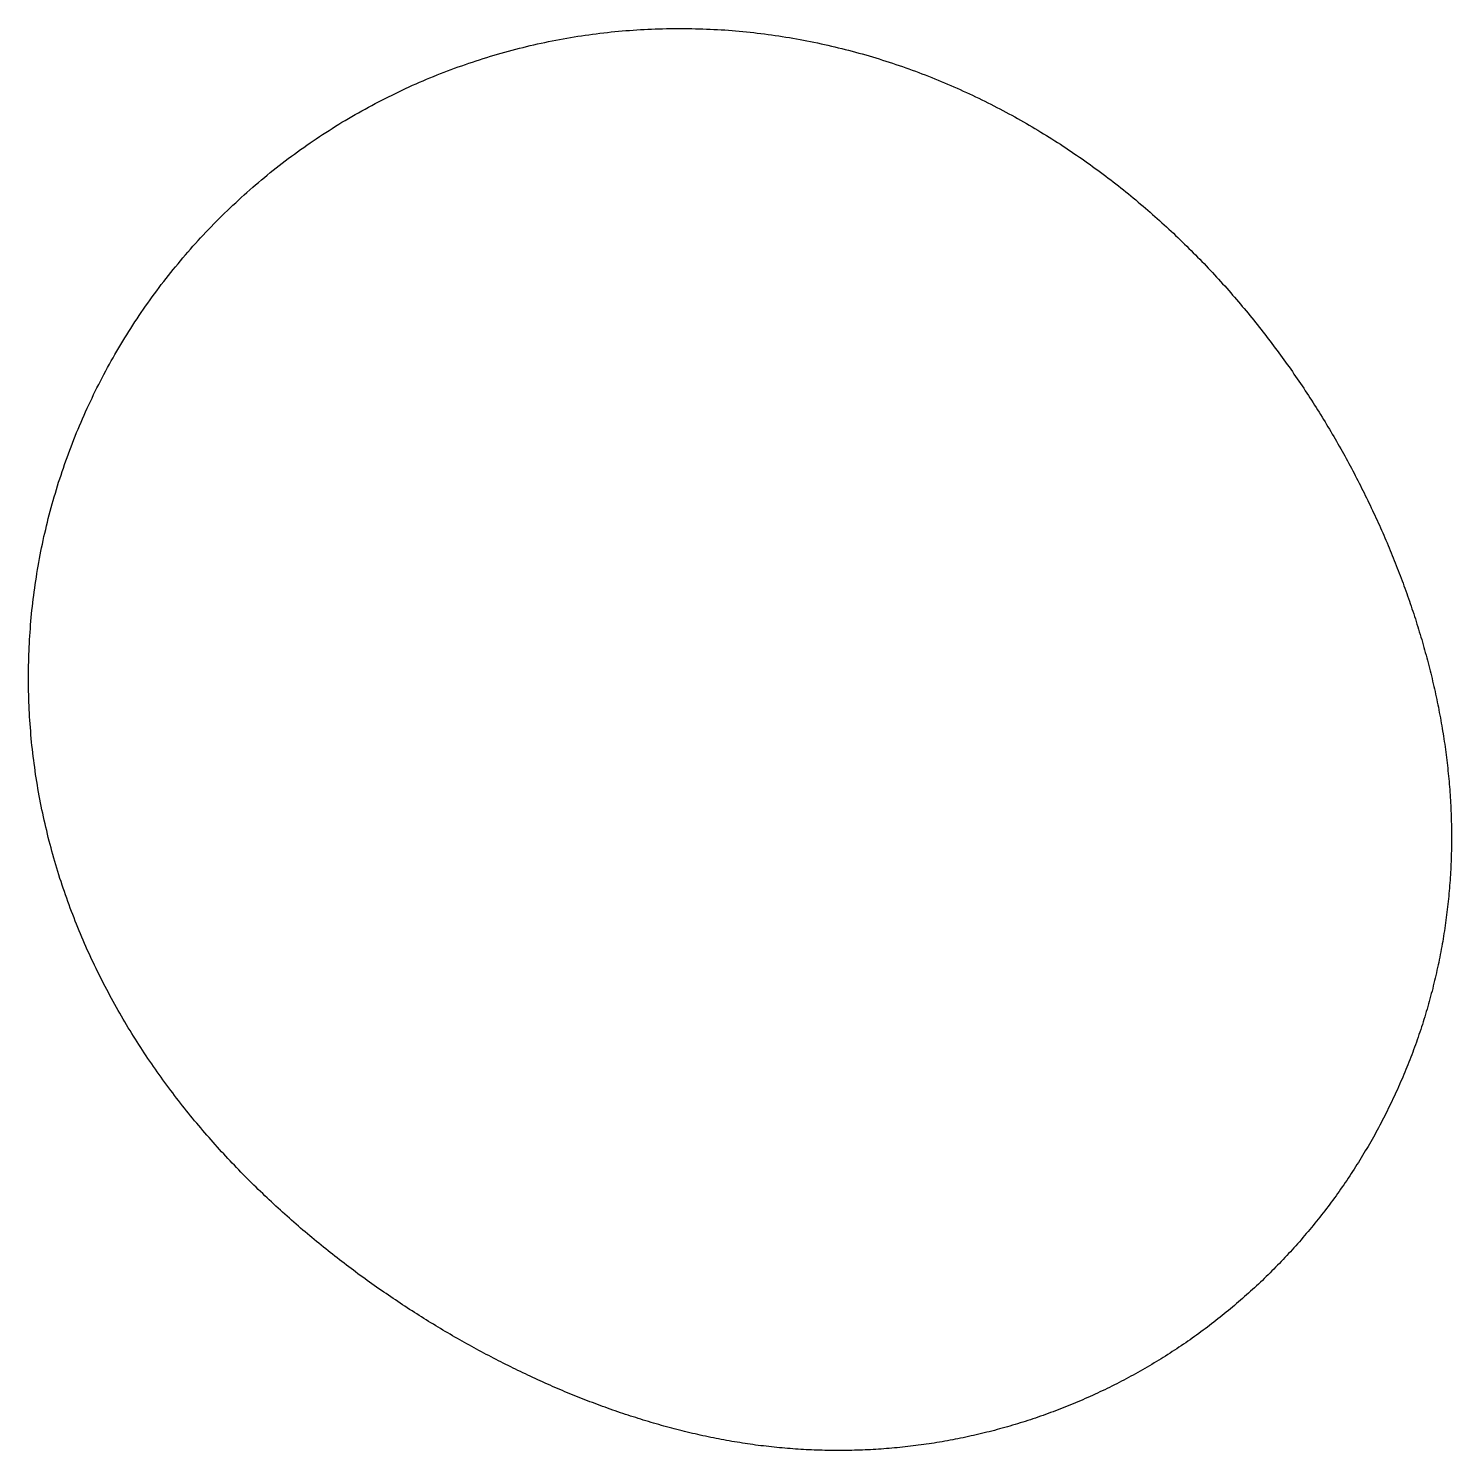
# Model space of a CAD drawing. Header units: metres. Extents: x -93 to 71, y -71 to 93.
import ezdxf

# ---------------------------------------------------------------- set-up
doc = ezdxf.new("R2010")
doc.units = ezdxf.units.M

msp = doc.modelspace()

# ---------------------------------------------------------------- linework, layer by layer
msp.add_lwpolyline([(70.6, 0), (70.6, -0.31), (70.6, -0.62), (70.59, -0.92), (70.59, -1.23), (70.58, -1.54), (70.57, -1.85), (70.57, -2.16), (70.55, -2.46), (70.54, -2.77), (70.53, -3.08), (70.52, -3.39), (70.5, -3.69), (70.48, -4), (70.47, -4.31), (70.45, -4.62), (70.43, -4.92), (70.4, -5.23), (70.38, -5.54), (70.36, -5.85), (70.33, -6.15), (70.3, -6.46), (70.27, -6.77), (70.24, -7.07), (70.21, -7.38), (70.18, -7.69), (70.14, -7.99), (70.11, -8.3), (70.07, -8.6), (70.03, -8.91), (69.99, -9.21), (69.95, -9.52), (69.91, -9.83), (69.87, -10.13), (69.82, -10.44), (69.78, -10.74), (69.73, -11.04), (69.68, -11.35), (69.63, -11.65), (69.58, -11.96), (69.53, -12.26), (69.47, -12.56), (69.42, -12.87), (69.36, -13.17), (69.3, -13.47), (69.24, -13.77), (69.18, -14.07), (69.12, -14.38), (69.06, -14.68), (68.99, -14.98), (68.92, -15.28), (68.86, -15.58), (68.79, -15.88), (68.72, -16.18), (68.65, -16.48), (68.57, -16.78), (68.5, -17.08), (68.43, -17.38), (68.35, -17.68), (68.27, -17.97), (68.19, -18.27), (68.11, -18.57), (68.03, -18.87), (67.95, -19.16), (67.86, -19.46), (67.78, -19.76), (67.69, -20.05), (67.6, -20.35), (67.51, -20.64), (67.42, -20.94), (67.33, -21.23), (67.24, -21.52), (67.14, -21.82), (67.05, -22.11), (66.95, -22.4), (66.85, -22.69), (66.75, -22.98), (66.65, -23.28), (66.55, -23.57), (66.45, -23.86), (66.34, -24.15), (66.23, -24.44), (66.13, -24.72), (66.02, -25.01), (65.91, -25.3), (65.8, -25.59), (65.69, -25.87), (65.57, -26.16), (65.46, -26.45), (65.34, -26.73), (65.22, -27.02), (65.11, -27.3), (64.99, -27.58), (64.86, -27.87), (64.74, -28.15), (64.62, -28.43), (64.49, -28.71), (64.37, -29), (64.24, -29.28), (64.11, -29.56), (63.98, -29.84), (63.85, -30.11), (63.72, -30.39), (63.59, -30.67), (63.45, -30.95), (63.32, -31.22), (63.18, -31.5), (63.04, -31.78), (62.9, -32.05), (62.76, -32.32), (62.62, -32.6), (62.48, -32.87), (62.33, -33.14), (62.19, -33.42), (62.04, -33.69), (61.9, -33.96), (61.75, -34.23), (61.6, -34.5), (61.45, -34.76), (61.29, -35.03), (61.14, -35.3), (60.99, -35.57), (60.83, -35.83), (60.67, -36.1), (60.51, -36.36), (60.36, -36.62), (60.19, -36.89), (60.03, -37.15), (59.87, -37.41), (59.71, -37.67), (59.54, -37.93), (59.38, -38.19), (59.21, -38.45), (59.04, -38.71), (58.87, -38.97), (58.7, -39.22), (58.53, -39.48), (58.36, -39.73), (58.18, -39.99), (58.01, -40.24), (57.83, -40.49), (57.65, -40.75), (57.47, -41), (57.3, -41.25), (57.11, -41.5), (56.93, -41.75), (56.75, -41.99), (56.57, -42.24), (56.38, -42.49), (56.2, -42.73), (56.01, -42.98), (55.82, -43.22), (55.63, -43.46), (55.44, -43.71), (55.25, -43.95), (55.06, -44.19), (54.86, -44.43), (54.67, -44.67), (54.48, -44.91), (54.28, -45.14), (54.08, -45.38), (53.88, -45.62), (53.68, -45.85), (53.48, -46.08), (53.28, -46.32), (53.08, -46.55), (52.87, -46.78), (52.67, -47.01), (52.46, -47.24), (52.26, -47.47), (52.05, -47.7), (51.84, -47.92), (51.63, -48.15), (51.42, -48.37), (51.21, -48.6), (51, -48.82), (50.78, -49.04), (50.57, -49.26), (50.35, -49.48), (50.14, -49.7), (49.92, -49.92), (49.7, -50.14), (49.48, -50.35), (49.26, -50.57), (49.04, -50.78), (48.82, -51), (48.6, -51.21), (48.37, -51.42), (48.15, -51.63), (47.92, -51.84), (47.7, -52.05), (47.47, -52.26), (47.24, -52.46), (47.01, -52.67), (46.78, -52.87), (46.55, -53.08), (46.32, -53.28), (46.08, -53.48), (45.85, -53.68), (45.62, -53.88), (45.38, -54.08), (45.14, -54.28), (44.91, -54.48), (44.67, -54.67), (44.43, -54.86), (44.19, -55.06), (43.95, -55.25), (43.71, -55.44), (43.46, -55.63), (43.22, -55.82), (42.98, -56.01), (42.73, -56.2), (42.49, -56.38), (42.24, -56.57), (41.99, -56.75), (41.75, -56.93), (41.5, -57.11), (41.25, -57.3), (41, -57.47), (40.75, -57.65), (40.49, -57.83), (40.24, -58.01), (39.99, -58.18), (39.73, -58.36), (39.48, -58.53), (39.22, -58.7), (38.97, -58.87), (38.71, -59.04), (38.45, -59.21), (38.19, -59.38), (37.93, -59.54), (37.67, -59.71), (37.41, -59.87), (37.15, -60.03), (36.89, -60.19), (36.62, -60.36), (36.36, -60.51), (36.1, -60.67), (35.83, -60.83), (35.57, -60.99), (35.3, -61.14), (35.03, -61.29), (34.76, -61.45), (34.5, -61.6), (34.23, -61.75), (33.96, -61.9), (33.69, -62.04), (33.42, -62.19), (33.14, -62.33), (32.87, -62.48), (32.6, -62.62), (32.32, -62.76), (32.05, -62.9), (31.78, -63.04), (31.5, -63.18), (31.22, -63.32), (30.95, -63.45), (30.67, -63.59), (30.39, -63.72), (30.11, -63.85), (29.84, -63.98), (29.56, -64.11), (29.28, -64.24), (29, -64.37), (28.71, -64.49), (28.43, -64.62), (28.15, -64.74), (27.87, -64.86), (27.58, -64.99), (27.3, -65.11), (27.02, -65.22), (26.73, -65.34), (26.45, -65.46), (26.16, -65.57), (25.87, -65.69), (25.59, -65.8), (25.3, -65.91), (25.01, -66.02), (24.72, -66.13), (24.44, -66.23), (24.15, -66.34), (23.86, -66.45), (23.57, -66.55), (23.28, -66.65), (22.98, -66.75), (22.69, -66.85), (22.4, -66.95), (22.11, -67.05), (21.82, -67.14), (21.52, -67.24), (21.23, -67.33), (20.94, -67.42), (20.64, -67.51), (20.35, -67.6), (20.05, -67.69), (19.76, -67.78), (19.46, -67.86), (19.16, -67.95), (18.87, -68.03), (18.57, -68.11), (18.27, -68.19), (17.97, -68.27), (17.68, -68.35), (17.38, -68.43), (17.08, -68.5), (16.78, -68.57), (16.48, -68.65), (16.18, -68.72), (15.88, -68.79), (15.58, -68.86), (15.28, -68.92), (14.98, -68.99), (14.68, -69.06), (14.38, -69.12), (14.07, -69.18), (13.77, -69.24), (13.47, -69.3), (13.17, -69.36), (12.87, -69.42), (12.56, -69.47), (12.26, -69.53), (11.96, -69.58), (11.65, -69.63), (11.35, -69.68), (11.04, -69.73), (10.74, -69.78), (10.44, -69.82), (10.13, -69.87), (9.83, -69.91), (9.52, -69.95), (9.21, -69.99), (8.91, -70.03), (8.6, -70.07), (8.3, -70.11), (7.99, -70.14), (7.69, -70.18), (7.38, -70.21), (7.07, -70.24), (6.77, -70.27), (6.46, -70.3), (6.15, -70.33), (5.85, -70.36), (5.54, -70.38), (5.23, -70.4), (4.92, -70.43), (4.62, -70.45), (4.31, -70.47), (4, -70.48), (3.69, -70.5), (3.39, -70.52), (3.08, -70.53), (2.77, -70.54), (2.46, -70.55), (2.16, -70.57), (1.85, -70.57), (1.54, -70.58), (1.23, -70.59), (0.92, -70.59), (0.62, -70.6), (0.31, -70.6), (0, -70.6), (-0.31, -70.6), (-0.62, -70.6), (-0.92, -70.59), (-1.23, -70.59), (-1.54, -70.58), (-1.85, -70.57), (-2.16, -70.57), (-2.46, -70.55), (-2.77, -70.54), (-3.08, -70.53), (-3.39, -70.52), (-3.69, -70.5), (-4, -70.48), (-4.31, -70.47), (-4.62, -70.45), (-4.92, -70.43), (-5.23, -70.4), (-5.54, -70.38), (-5.85, -70.36), (-6.15, -70.33), (-6.46, -70.3), (-6.77, -70.27), (-7.07, -70.24), (-7.38, -70.21), (-7.69, -70.18), (-7.99, -70.15), (-8.3, -70.11), (-8.6, -70.07), (-8.91, -70.04), (-9.22, -70), (-9.52, -69.96), (-9.83, -69.91), (-10.13, -69.87), (-10.44, -69.83), (-10.74, -69.78), (-11.04, -69.74), (-11.35, -69.69), (-11.65, -69.64), (-11.96, -69.59), (-12.26, -69.54), (-12.56, -69.48), (-12.87, -69.43), (-13.17, -69.37), (-13.47, -69.32), (-13.78, -69.26), (-14.08, -69.2), (-14.38, -69.14), (-14.68, -69.08), (-14.98, -69.02), (-15.29, -68.95), (-15.59, -68.89), (-15.89, -68.82), (-16.19, -68.75), (-16.49, -68.69), (-16.79, -68.62), (-17.09, -68.55), (-17.39, -68.48), (-17.69, -68.4), (-17.99, -68.33), (-18.29, -68.25), (-18.59, -68.18), (-18.89, -68.1), (-19.18, -68.02), (-19.48, -67.94), (-19.78, -67.86), (-20.08, -67.78), (-20.37, -67.7), (-20.67, -67.61), (-20.97, -67.53), (-21.26, -67.44), (-21.56, -67.36), (-21.86, -67.27), (-22.15, -67.18), (-22.45, -67.09), (-22.74, -67), (-23.04, -66.91), (-23.33, -66.81), (-23.63, -66.72), (-23.92, -66.63), (-24.21, -66.53), (-24.51, -66.43), (-24.8, -66.33), (-25.09, -66.24), (-25.39, -66.14), (-25.68, -66.04), (-25.97, -65.93), (-26.26, -65.83), (-26.56, -65.73), (-26.85, -65.62), (-27.14, -65.52), (-27.43, -65.41), (-27.72, -65.3), (-28.01, -65.19), (-28.3, -65.08), (-28.59, -64.97), (-28.88, -64.86), (-29.17, -64.75), (-29.46, -64.64), (-29.75, -64.52), (-30.03, -64.41), (-30.32, -64.29), (-30.61, -64.17), (-30.9, -64.06), (-31.18, -63.94), (-31.47, -63.82), (-31.76, -63.7), (-32.05, -63.58), (-32.33, -63.45), (-32.62, -63.33), (-32.9, -63.21), (-33.19, -63.08), (-33.47, -62.96), (-33.76, -62.83), (-34.04, -62.7), (-34.33, -62.57), (-34.61, -62.44), (-34.9, -62.31), (-35.18, -62.18), (-35.46, -62.05), (-35.75, -61.92), (-36.03, -61.78), (-36.31, -61.65), (-36.6, -61.51), (-36.88, -61.38), (-37.16, -61.24), (-37.44, -61.1), (-37.72, -60.96), (-38.01, -60.82), (-38.29, -60.68), (-38.57, -60.54), (-38.85, -60.4), (-39.13, -60.25), (-39.41, -60.11), (-39.69, -59.97), (-39.97, -59.82), (-40.25, -59.67), (-40.53, -59.52), (-40.81, -59.38), (-41.09, -59.23), (-41.37, -59.08), (-41.64, -58.93), (-41.92, -58.77), (-42.2, -58.62), (-42.48, -58.47), (-42.76, -58.31), (-43.03, -58.16), (-43.31, -58), (-43.59, -57.84), (-43.86, -57.69), (-44.14, -57.53), (-44.42, -57.37), (-44.69, -57.21), (-44.97, -57.04), (-45.25, -56.88), (-45.52, -56.72), (-45.8, -56.55), (-46.07, -56.39), (-46.35, -56.22), (-46.62, -56.06), (-46.9, -55.89), (-47.17, -55.72), (-47.44, -55.55), (-47.72, -55.38), (-47.99, -55.21), (-48.27, -55.04), (-48.54, -54.86), (-48.81, -54.69), (-49.08, -54.51), (-49.36, -54.34), (-49.63, -54.16), (-49.9, -53.98), (-50.17, -53.8), (-50.45, -53.62), (-50.72, -53.44), (-50.99, -53.26), (-51.26, -53.08), (-51.53, -52.9), (-51.8, -52.71), (-52.07, -52.53), (-52.34, -52.34), (-52.61, -52.15), (-52.88, -51.97), (-53.15, -51.78), (-53.42, -51.59), (-53.69, -51.4), (-53.96, -51.2), (-54.23, -51.01), (-54.49, -50.82), (-54.76, -50.62), (-55.03, -50.43), (-55.3, -50.23), (-55.57, -50.03), (-55.83, -49.83), (-56.1, -49.63), (-56.37, -49.43), (-56.63, -49.23), (-56.9, -49.03), (-57.17, -48.82), (-57.43, -48.62), (-57.7, -48.41), (-57.96, -48.21), (-58.23, -48), (-58.49, -47.79), (-58.75, -47.58), (-59.02, -47.37), (-59.28, -47.16), (-59.55, -46.94), (-59.81, -46.73), (-60.07, -46.51), (-60.33, -46.3), (-60.6, -46.08), (-60.86, -45.86), (-61.12, -45.64), (-61.38, -45.42), (-61.64, -45.2), (-61.9, -44.97), (-62.16, -44.75), (-62.42, -44.53), (-62.68, -44.3), (-62.94, -44.07), (-63.2, -43.84), (-63.46, -43.61), (-63.72, -43.38), (-63.98, -43.15), (-64.23, -42.92), (-64.49, -42.68), (-64.74, -42.45), (-65, -42.21), (-65.26, -41.97), (-65.51, -41.73), (-65.77, -41.49), (-66.02, -41.25), (-66.27, -41.01), (-66.53, -40.77), (-66.78, -40.52), (-67.03, -40.28), (-67.28, -40.03), (-67.54, -39.78), (-67.79, -39.53), (-68.04, -39.28), (-68.29, -39.03), (-68.54, -38.78), (-68.79, -38.52), (-69.03, -38.27), (-69.28, -38.01), (-69.53, -37.75), (-69.78, -37.49), (-70.02, -37.23), (-70.27, -36.97), (-70.51, -36.71), (-70.76, -36.44), (-71, -36.18), (-71.24, -35.91), (-71.48, -35.64), (-71.73, -35.37), (-71.97, -35.1), (-72.21, -34.83), (-72.45, -34.56), (-72.69, -34.28), (-72.93, -34.01), (-73.16, -33.73), (-73.4, -33.45), (-73.64, -33.17), (-73.87, -32.89), (-74.11, -32.61), (-74.34, -32.32), (-74.57, -32.04), (-74.81, -31.75), (-75.04, -31.47), (-75.27, -31.18), (-75.5, -30.89), (-75.73, -30.6), (-75.95, -30.3), (-76.18, -30.01), (-76.41, -29.71), (-76.63, -29.42), (-76.86, -29.12), (-77.08, -28.82), (-77.3, -28.52), (-77.53, -28.22), (-77.75, -27.91), (-77.97, -27.61), (-78.18, -27.3), (-78.4, -27), (-78.62, -26.69), (-78.83, -26.38), (-79.05, -26.07), (-79.26, -25.75), (-79.48, -25.44), (-79.69, -25.13), (-79.9, -24.81), (-80.11, -24.49), (-80.31, -24.17), (-80.52, -23.85), (-80.73, -23.53), (-80.93, -23.21), (-81.14, -22.88), (-81.34, -22.56), (-81.54, -22.23), (-81.74, -21.9), (-81.94, -21.57), (-82.13, -21.24), (-82.33, -20.91), (-82.52, -20.58), (-82.72, -20.24), (-82.91, -19.91), (-83.1, -19.57), (-83.29, -19.23), (-83.48, -18.89), (-83.67, -18.55), (-83.85, -18.21), (-84.03, -17.86), (-84.22, -17.52), (-84.4, -17.17), (-84.58, -16.82), (-84.76, -16.47), (-84.93, -16.13), (-85.11, -15.77), (-85.28, -15.42), (-85.45, -15.07), (-85.63, -14.71), (-85.79, -14.36), (-85.96, -14), (-86.13, -13.64), (-86.29, -13.28), (-86.46, -12.92), (-86.62, -12.56), (-86.78, -12.2), (-86.93, -11.83), (-87.09, -11.47), (-87.25, -11.1), (-87.4, -10.73), (-87.55, -10.36), (-87.7, -9.99), (-87.85, -9.62), (-87.99, -9.25), (-88.14, -8.88), (-88.28, -8.5), (-88.42, -8.12), (-88.56, -7.75), (-88.7, -7.37), (-88.83, -6.99), (-88.97, -6.61), (-89.1, -6.23), (-89.23, -5.85), (-89.36, -5.47), (-89.48, -5.08), (-89.61, -4.7), (-89.73, -4.31), (-89.85, -3.92), (-89.97, -3.53), (-90.09, -3.15), (-90.2, -2.76), (-90.31, -2.36), (-90.42, -1.97), (-90.53, -1.58), (-90.64, -1.19), (-90.75, -0.79), (-90.85, -0.4), (-90.95, 0), (-91.05, 0.4), (-91.14, 0.8), (-91.24, 1.19), (-91.33, 1.59), (-91.42, 1.99), (-91.51, 2.4), (-91.6, 2.8), (-91.68, 3.2), (-91.76, 3.61), (-91.84, 4.01), (-91.92, 4.42), (-92, 4.82), (-92.07, 5.23), (-92.14, 5.64), (-92.21, 6.04), (-92.28, 6.45), (-92.34, 6.86), (-92.41, 7.27), (-92.47, 7.68), (-92.52, 8.09), (-92.58, 8.51), (-92.63, 8.92), (-92.69, 9.33), (-92.73, 9.75), (-92.78, 10.16), (-92.83, 10.58), (-92.87, 10.99), (-92.91, 11.41), (-92.95, 11.82), (-92.98, 12.24), (-93.02, 12.66), (-93.05, 13.08), (-93.08, 13.5), (-93.1, 13.91), (-93.13, 14.33), (-93.15, 14.75), (-93.17, 15.17), (-93.18, 15.59), (-93.2, 16.01), (-93.21, 16.44), (-93.22, 16.86), (-93.23, 17.28), (-93.23, 17.7), (-93.24, 18.12), (-93.24, 18.55), (-93.23, 18.97), (-93.23, 19.39), (-93.22, 19.82), (-93.21, 20.24), (-93.2, 20.66), (-93.19, 21.09), (-93.17, 21.51), (-93.15, 21.93), (-93.13, 22.36), (-93.11, 22.78), (-93.08, 23.21), (-93.05, 23.63), (-93.02, 24.06), (-92.99, 24.48), (-92.95, 24.91), (-92.91, 25.33), (-92.87, 25.76), (-92.83, 26.18), (-92.78, 26.61), (-92.74, 27.03), (-92.69, 27.45), (-92.63, 27.88), (-92.58, 28.3), (-92.52, 28.73), (-92.46, 29.15), (-92.39, 29.58), (-92.33, 30), (-92.26, 30.42), (-92.19, 30.85), (-92.12, 31.27), (-92.04, 31.69), (-91.96, 32.12), (-91.89, 32.54), (-91.8, 32.96), (-91.72, 33.38), (-91.63, 33.8), (-91.54, 34.22), (-91.45, 34.65), (-91.35, 35.07), (-91.25, 35.49), (-91.15, 35.91), (-91.05, 36.33), (-90.95, 36.74), (-90.84, 37.16), (-90.73, 37.58), (-90.62, 38), (-90.5, 38.42), (-90.38, 38.83), (-90.26, 39.25), (-90.14, 39.66), (-90.02, 40.08), (-89.89, 40.49), (-89.76, 40.91), (-89.63, 41.32), (-89.49, 41.73), (-89.36, 42.14), (-89.22, 42.55), (-89.08, 42.96), (-88.93, 43.37), (-88.78, 43.78), (-88.64, 44.19), (-88.48, 44.6), (-88.33, 45.01), (-88.17, 45.41), (-88.01, 45.82), (-87.85, 46.22), (-87.69, 46.63), (-87.52, 47.03), (-87.36, 47.43), (-87.18, 47.83), (-87.01, 48.23), (-86.84, 48.63), (-86.66, 49.03), (-86.48, 49.43), (-86.29, 49.82), (-86.11, 50.22), (-85.92, 50.61), (-85.73, 51.01), (-85.54, 51.4), (-85.35, 51.79), (-85.15, 52.18), (-84.95, 52.57), (-84.75, 52.96), (-84.55, 53.34), (-84.34, 53.73), (-84.13, 54.12), (-83.92, 54.5), (-83.71, 54.88), (-83.49, 55.26), (-83.28, 55.64), (-83.06, 56.02), (-82.83, 56.4), (-82.61, 56.78), (-82.38, 57.15), (-82.16, 57.53), (-81.92, 57.9), (-81.69, 58.27), (-81.46, 58.64), (-81.22, 59.01), (-80.98, 59.38), (-80.74, 59.74), (-80.49, 60.11), (-80.25, 60.47), (-80, 60.83), (-79.75, 61.19), (-79.5, 61.55), (-79.24, 61.91), (-78.98, 62.27), (-78.72, 62.62), (-78.46, 62.97), (-78.2, 63.33), (-77.94, 63.68), (-77.67, 64.02), (-77.4, 64.37), (-77.13, 64.72), (-76.85, 65.06), (-76.58, 65.4), (-76.3, 65.74), (-76.02, 66.08), (-75.74, 66.42), (-75.46, 66.76), (-75.17, 67.09), (-74.88, 67.42), (-74.59, 67.76), (-74.3, 68.09), (-74.01, 68.41), (-73.71, 68.74), (-73.42, 69.06), (-73.12, 69.39), (-72.82, 69.71), (-72.51, 70.03), (-72.21, 70.34), (-71.9, 70.66), (-71.59, 70.97), (-71.28, 71.28), (-70.97, 71.59), (-70.66, 71.9), (-70.34, 72.21), (-70.02, 72.51), (-69.7, 72.81), (-69.38, 73.11), (-69.06, 73.41), (-68.74, 73.71), (-68.41, 74.01), (-68.08, 74.3), (-67.75, 74.59), (-67.42, 74.88), (-67.09, 75.17), (-66.75, 75.45), (-66.42, 75.73), (-66.08, 76.01), (-65.74, 76.29), (-65.4, 76.57), (-65.06, 76.85), (-64.71, 77.12), (-64.36, 77.39), (-64.02, 77.66), (-63.67, 77.93), (-63.32, 78.19), (-62.97, 78.45), (-62.61, 78.71), (-62.26, 78.97), (-61.9, 79.23), (-61.54, 79.48), (-61.18, 79.74), (-60.82, 79.99), (-60.46, 80.23), (-60.1, 80.48), (-59.73, 80.72), (-59.37, 80.96), (-59, 81.2), (-58.63, 81.44), (-58.26, 81.67), (-57.89, 81.91), (-57.51, 82.14), (-57.14, 82.37), (-56.76, 82.59), (-56.39, 82.81), (-56.01, 83.04), (-55.63, 83.26), (-55.25, 83.47), (-54.87, 83.69), (-54.48, 83.9), (-54.1, 84.11), (-53.72, 84.32), (-53.33, 84.52), (-52.94, 84.72), (-52.55, 84.93), (-52.16, 85.12), (-51.77, 85.32), (-51.38, 85.51), (-50.99, 85.7), (-50.6, 85.89), (-50.2, 86.08), (-49.81, 86.27), (-49.41, 86.45), (-49.01, 86.63), (-48.61, 86.8), (-48.21, 86.98), (-47.81, 87.15), (-47.41, 87.32), (-47.01, 87.49), (-46.61, 87.65), (-46.2, 87.82), (-45.8, 87.98), (-45.39, 88.14), (-44.99, 88.29), (-44.58, 88.45), (-44.17, 88.6), (-43.76, 88.74), (-43.35, 88.89), (-42.94, 89.03), (-42.53, 89.18), (-42.12, 89.31), (-41.71, 89.45), (-41.3, 89.58), (-40.89, 89.72), (-40.47, 89.84), (-40.06, 89.97), (-39.64, 90.09), (-39.23, 90.22), (-38.81, 90.34), (-38.39, 90.45), (-37.98, 90.57), (-37.56, 90.68), (-37.14, 90.79), (-36.72, 90.89), (-36.3, 91), (-35.89, 91.1), (-35.47, 91.2), (-35.05, 91.3), (-34.63, 91.39), (-34.2, 91.48), (-33.78, 91.57), (-33.36, 91.66), (-32.94, 91.75), (-32.52, 91.83), (-32.1, 91.91), (-31.67, 91.99), (-31.25, 92.06), (-30.83, 92.13), (-30.4, 92.2), (-29.98, 92.27), (-29.56, 92.34), (-29.13, 92.4), (-28.71, 92.46), (-28.29, 92.52), (-27.86, 92.57), (-27.44, 92.62), (-27.01, 92.67), (-26.59, 92.72), (-26.16, 92.77), (-25.74, 92.81), (-25.31, 92.85), (-24.89, 92.89), (-24.47, 92.93), (-24.04, 92.96), (-23.62, 92.99), (-23.19, 93.02), (-22.77, 93.05), (-22.34, 93.07), (-21.92, 93.09), (-21.5, 93.11), (-21.07, 93.13), (-20.65, 93.14), (-20.23, 93.15), (-19.8, 93.16), (-19.38, 93.17), (-18.96, 93.17), (-18.53, 93.18), (-18.11, 93.18), (-17.69, 93.17), (-17.27, 93.17), (-16.85, 93.16), (-16.43, 93.15), (-16, 93.14), (-15.58, 93.13), (-15.16, 93.11), (-14.74, 93.09), (-14.33, 93.07), (-13.91, 93.05), (-13.49, 93.03), (-13.07, 93), (-12.65, 92.97), (-12.24, 92.94), (-11.82, 92.9), (-11.4, 92.86), (-10.99, 92.83), (-10.57, 92.78), (-10.16, 92.74), (-9.74, 92.7), (-9.33, 92.65), (-8.92, 92.6), (-8.5, 92.55), (-8.09, 92.49), (-7.68, 92.44), (-7.27, 92.38), (-6.86, 92.32), (-6.45, 92.25), (-6.04, 92.19), (-5.63, 92.12), (-5.23, 92.05), (-4.82, 91.98), (-4.41, 91.91), (-4.01, 91.83), (-3.61, 91.75), (-3.2, 91.67), (-2.8, 91.59), (-2.4, 91.51), (-1.99, 91.42), (-1.59, 91.34), (-1.19, 91.25), (-0.8, 91.15), (-0.4, 91.06), (0, 90.96), (0.4, 90.87), (0.79, 90.77), (1.19, 90.67), (1.58, 90.56), (1.97, 90.46), (2.37, 90.35), (2.76, 90.24), (3.15, 90.13), (3.54, 90.02), (3.93, 89.9), (4.31, 89.78), (4.7, 89.66), (5.08, 89.54), (5.47, 89.42), (5.85, 89.3), (6.24, 89.17), (6.62, 89.04), (7, 88.91), (7.38, 88.78), (7.76, 88.65), (8.13, 88.52), (8.51, 88.38), (8.89, 88.24), (9.26, 88.1), (9.63, 87.96), (10.01, 87.82), (10.38, 87.67), (10.75, 87.53), (11.12, 87.38), (11.48, 87.23), (11.85, 87.08), (12.22, 86.92), (12.58, 86.77), (12.94, 86.61), (13.31, 86.45), (13.67, 86.29), (14.03, 86.13), (14.39, 85.97), (14.74, 85.81), (15.1, 85.64), (15.46, 85.48), (15.81, 85.31), (16.16, 85.14), (16.52, 84.97), (16.87, 84.79), (17.22, 84.62), (17.56, 84.44), (17.91, 84.27), (18.26, 84.09), (18.6, 83.91), (18.95, 83.73), (19.29, 83.54), (19.63, 83.36), (19.97, 83.18), (20.31, 82.99), (20.64, 82.8), (20.98, 82.61), (21.32, 82.42), (21.65, 82.23), (21.98, 82.04), (22.31, 81.84), (22.64, 81.65), (22.97, 81.45), (23.3, 81.25), (23.63, 81.05), (23.95, 80.85), (24.27, 80.65), (24.6, 80.45), (24.92, 80.25), (25.24, 80.04), (25.56, 79.84), (25.87, 79.63), (26.19, 79.42), (26.5, 79.21), (26.82, 79), (27.13, 78.79), (27.44, 78.58), (27.75, 78.36), (28.06, 78.15), (28.37, 77.93), (28.67, 77.72), (28.98, 77.5), (29.28, 77.28), (29.58, 77.06), (29.88, 76.84), (30.18, 76.62), (30.48, 76.4), (30.78, 76.17), (31.07, 75.95), (31.37, 75.73), (31.66, 75.5), (31.95, 75.27), (32.24, 75.04), (32.53, 74.82), (32.82, 74.59), (33.11, 74.36), (33.39, 74.12), (33.67, 73.89), (33.96, 73.66), (34.24, 73.43), (34.52, 73.19), (34.8, 72.96), (35.08, 72.72), (35.35, 72.48), (35.63, 72.25), (35.9, 72.01), (36.17, 71.77), (36.45, 71.53), (36.72, 71.29), (36.98, 71.05), (37.25, 70.81), (37.52, 70.56), (37.78, 70.32), (38.05, 70.08), (38.31, 69.83), (38.57, 69.59), (38.83, 69.34), (39.09, 69.09), (39.35, 68.85), (39.6, 68.6), (39.86, 68.35), (40.11, 68.1), (40.37, 67.85), (40.62, 67.6), (40.87, 67.35), (41.12, 67.1), (41.37, 66.85), (41.61, 66.59), (41.86, 66.34), (42.1, 66.09), (42.34, 65.83), (42.59, 65.58), (42.83, 65.32), (43.07, 65.07), (43.3, 64.81), (43.54, 64.55), (43.78, 64.3), (44.01, 64.04), (44.24, 63.78), (44.48, 63.52), (44.71, 63.26), (44.94, 63), (45.17, 62.74), (45.39, 62.48), (45.62, 62.22), (45.85, 61.96), (46.07, 61.7), (46.29, 61.43), (46.51, 61.17), (46.74, 60.91), (46.95, 60.64), (47.17, 60.38), (47.39, 60.11), (47.61, 59.85), (47.82, 59.58), (48.03, 59.32), (48.25, 59.05), (48.46, 58.79), (48.67, 58.52), (48.88, 58.25), (49.09, 57.98), (49.29, 57.72), (49.5, 57.45), (49.7, 57.18), (49.91, 56.91), (50.11, 56.64), (50.31, 56.37), (50.51, 56.1), (50.71, 55.83), (50.91, 55.56), (51.11, 55.29), (51.3, 55.02), (51.5, 54.75), (51.69, 54.47), (51.89, 54.2), (52.08, 53.93), (52.27, 53.66), (52.46, 53.38), (52.65, 53.11), (52.84, 52.84), (53.02, 52.56), (53.21, 52.29), (53.39, 52.01), (53.58, 51.74), (53.76, 51.46), (53.94, 51.19), (54.12, 50.91), (54.3, 50.64), (54.48, 50.36), (54.66, 50.08), (54.83, 49.81), (55.01, 49.53), (55.18, 49.25), (55.36, 48.97), (55.53, 48.7), (55.7, 48.42), (55.87, 48.14), (56.04, 47.86), (56.21, 47.58), (56.37, 47.3), (56.54, 47.02), (56.71, 46.75), (56.87, 46.47), (57.03, 46.19), (57.2, 45.91), (57.36, 45.63), (57.52, 45.34), (57.68, 45.06), (57.84, 44.78), (58, 44.5), (58.15, 44.22), (58.31, 43.94), (58.46, 43.66), (58.62, 43.37), (58.77, 43.09), (58.92, 42.81), (59.07, 42.53), (59.22, 42.24), (59.37, 41.96), (59.52, 41.68), (59.67, 41.39), (59.81, 41.11), (59.96, 40.82), (60.1, 40.54), (60.25, 40.25), (60.39, 39.97), (60.53, 39.69), (60.67, 39.4), (60.81, 39.11), (60.95, 38.83), (61.09, 38.54), (61.22, 38.26), (61.36, 37.97), (61.5, 37.68), (61.63, 37.4), (61.76, 37.11), (61.89, 36.82), (62.03, 36.54), (62.16, 36.25), (62.29, 35.96), (62.41, 35.67), (62.54, 35.38), (62.67, 35.1), (62.8, 34.81), (62.92, 34.52), (63.04, 34.23), (63.17, 33.94), (63.29, 33.65), (63.41, 33.36), (63.53, 33.07), (63.65, 32.78), (63.77, 32.49), (63.89, 32.2), (64, 31.91), (64.12, 31.62), (64.23, 31.33), (64.35, 31.04), (64.46, 30.75), (64.57, 30.45), (64.68, 30.16), (64.79, 29.87), (64.9, 29.58), (65.01, 29.29), (65.12, 28.99), (65.23, 28.7), (65.33, 28.41), (65.44, 28.11), (65.54, 27.82), (65.64, 27.53), (65.74, 27.23), (65.85, 26.94), (65.95, 26.64), (66.04, 26.35), (66.14, 26.05), (66.24, 25.76), (66.34, 25.46), (66.43, 25.17), (66.53, 24.87), (66.62, 24.58), (66.71, 24.28), (66.8, 23.98), (66.89, 23.69), (66.98, 23.39), (67.07, 23.09), (67.16, 22.8), (67.24, 22.5), (67.33, 22.2), (67.41, 21.9), (67.5, 21.61), (67.58, 21.31), (67.66, 21.01), (67.74, 20.71), (67.82, 20.41), (67.9, 20.11), (67.98, 19.81), (68.05, 19.51), (68.13, 19.21), (68.2, 18.91), (68.28, 18.61), (68.35, 18.31), (68.42, 18.01), (68.49, 17.71), (68.56, 17.41), (68.63, 17.11), (68.7, 16.81), (68.76, 16.51), (68.83, 16.21), (68.89, 15.9), (68.95, 15.6), (69.02, 15.3), (69.08, 15), (69.14, 14.7), (69.19, 14.39), (69.25, 14.09), (69.31, 13.79), (69.36, 13.48), (69.42, 13.18), (69.47, 12.88), (69.52, 12.57), (69.57, 12.27), (69.62, 11.96), (69.67, 11.66), (69.72, 11.35), (69.76, 11.05), (69.81, 10.74), (69.85, 10.44), (69.89, 10.13), (69.93, 9.83), (69.97, 9.52), (70.01, 9.22), (70.05, 8.91), (70.09, 8.61), (70.12, 8.3), (70.16, 7.99), (70.19, 7.69), (70.22, 7.38), (70.25, 7.07), (70.28, 6.77), (70.31, 6.46), (70.33, 6.15), (70.36, 5.85), (70.39, 5.54), (70.41, 5.23), (70.43, 4.92), (70.45, 4.62), (70.47, 4.31), (70.49, 4), (70.5, 3.69), (70.52, 3.39), (70.53, 3.08), (70.54, 2.77), (70.56, 2.46), (70.57, 2.16), (70.57, 1.85), (70.58, 1.54), (70.59, 1.23), (70.59, 0.92), (70.6, 0.62), (70.6, 0.31)], close=True)

doc.saveas('drawing.dxf')
